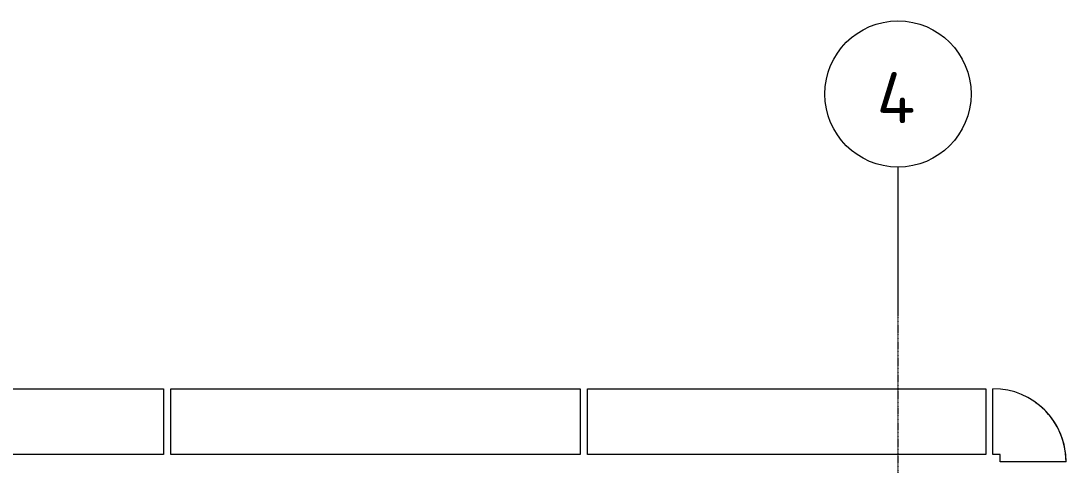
# Model space of a CAD drawing. Header units: centimetres. Extents: x -391356 to -382095, y -768 to 204275.
# Drawn here: x -388411 to -387696, y 203971 to 204275 of the extents above; entities that cross this region are included whole.
import ezdxf

# ---------------------------------------------------------------- set-up
doc = ezdxf.new("R2010")
doc.units = ezdxf.units.CM
doc.linetypes.add('虛線圓點 3_16_', pattern=[0.79375, 0.47625, -0.15875, 0, -0.15875])
for name, color, linetype, lineweight in [('柱線', 7, 'Continuous', 5), ('柱線-1', 7, '虛線圓點 3_16_', 5), ('樓板', 7, 'Continuous', 5)]:
    doc.layers.add(name, color=color, linetype=linetype, lineweight=lineweight)
doc.styles.add('ISOCPEUR_1', font='isocpeur.ttf', dxfattribs={"height": 35})

# ---------------------------------------------------------------- blocks, each defined once
blk = doc.blocks.new('柱線 - 柱心線標頭-214972-一層天花平面圖')
at = {"layer": '柱線'}
blk.add_circle((0, 0), 0.5, dxfattribs=at)

msp = doc.modelspace()

# ---------------------------------------------------------------- linework, layer by layer
at = {"layer": '柱線'}
msp.add_line((-387810.81, 204174.73), (-387810.81, 204074.73), dxfattribs=at)
at = {"layer": '柱線-1'}
msp.add_line((-387810.81, 204074.73), (-387810.81, 200432.09), dxfattribs=at)
at = {"layer": '樓板'}
for p, q in [((-388593.31, 204023.14), (-388313.31, 204023.14)), ((-388313.31, 204023.14), (-388313.31, 203978.14)), ((-388308.31, 204023.14), (-388028.31, 204023.14)), ((-388308.31, 203978.14), (-388308.31, 204023.14)), ((-388028.31, 204023.14), (-388028.31, 203978.14)), ((-388023.31, 204023.14), (-387750.81, 204023.14)), ((-388023.31, 203978.14), (-388023.31, 204023.14)), ((-387750.81, 204023.14), (-387750.81, 203978.14)), ((-387745.82, 203978.14), (-387745.82, 204023.15)), ((-388313.31, 203978.14), (-388593.31, 203978.14)), ((-388028.31, 203978.14), (-388308.31, 203978.14)), ((-387750.81, 203978.14), (-388023.31, 203978.14)), ((-387740.81, 203978.14), (-387745.82, 203978.14)), ((-387740.81, 203973.14), (-387740.81, 203978.14)), ((-387695.82, 203973.14), (-387740.81, 203973.14))]:
    msp.add_line(p, q, dxfattribs=at)
for centre, radius, end in [((-387745.82, 203973.14), 50.01, 90), ((-387745.81, 203973.14), 50, 54)]:
    msp.add_arc(centre, radius, 0, end, dxfattribs=at)

# ---------------------------------------------------------------- block references
at = {"layer": '柱線', "xscale": 99.99999999999993, "yscale": 99.99999999999993, "zscale": 99.99999999999993, "rotation": 180}
msp.add_blockref('柱線 - 柱心線標頭-214972-一層天花平面圖', (-387810.81, 204224.73), dxfattribs=at)

# ---------------------------------------------------------------- texts
at = {"layer": '柱線', "insert": (-387825.36, 204239.73), "char_height": 35, "width": 34.4726, "attachment_point": 1, "style": 'ISOCPEUR_1'}
msp.add_mtext('\\fISOCPEUR|b0|i0|c136|p34|;4', dxfattribs=at)

doc.saveas('drawing.dxf')
